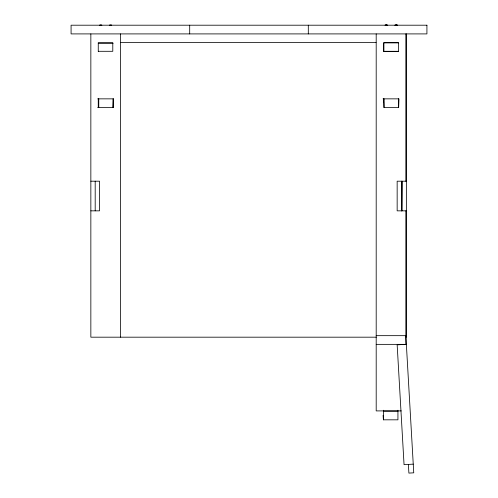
<?xml version="1.0" encoding="UTF-8"?>
<svg xmlns="http://www.w3.org/2000/svg" width="498" height="498" viewBox="0 0 498 498"><rect width="100%" height="100%" fill="white"/><g stroke="black" fill="none" stroke-linecap="round" stroke-linejoin="round"><path stroke-width="0.75" d="M401.755 210.847L402.017 181.197L402.017 210.847M112.791 107.549L113.108 98.853M97.689 107.549L113.295 107.549L113.6 98.853M383.609 102.476L383.609 98.853L383.908 107.549L398.643 107.549L398.948 98.853M101.878 25.286C101.835 24.595 98.872 24.838 99.893 25.423M387.226 25.286C387.183 24.595 384.226 24.838 385.24 25.423M387.743 25.286L386.902 24.912L385.452 25.13M395.966 25.205L397.111 25.13L396.557 25.473M396.476 25.205L397.628 25.13L397.074 25.473M395.331 25.13L396.788 24.912M111.21 25.473C113.202 24.888 108.489 24.57 109.778 25.423M406.356 344.317L397.161 344.846L404.052 464.665L413.247 464.136M120.379 42.604L376.058 42.604M398.437 42.896L383.609 42.896L383.609 51.593L398.437 51.593L398.437 42.604L383.908 42.604L383.908 51.3L398.437 51.3M98.262 43.388L113.083 43.388M98.262 51.3L112.791 51.3L112.791 42.604L98.262 42.604L98.262 51.362M97.689 98.853L113.295 98.853L113.295 107.549M383.043 98.853L398.643 98.853L398.643 107.549M90.848 181.197L99.544 181.197L99.544 210.847L90.848 210.847M406.362 181.197L397.155 181.197L397.155 210.847L406.362 210.847M376.195 335.664L405.851 335.664M376.295 337.183L90.848 337.183L90.848 33.908M376.195 344.361L405.851 344.361L405.851 210.847M401.288 410.906L376.195 410.906L376.195 33.908M383.404 411.13L397.933 411.13M383.099 415.326L383.404 419.826L397.933 419.826L397.933 410.246M396.271 24.912L394.821 25.13L395.126 25.423M405.845 335.415L413.745 472.82L408.895 473.1L408.391 464.416M406.362 33.908L406.362 337.183M405.851 33.908L405.851 181.197M401.5 181.197L401.5 210.847M398.437 98.853L398.437 107.549M384.114 98.853L384.114 107.549M383.404 410.246L383.404 419.826M308.306 25.205L308.306 33.908M189.694 25.205L189.694 33.908M120.497 33.908L120.497 337.183M98.766 98.853L98.766 107.549M98.262 98.853L98.262 107.549M95.193 181.197L95.193 210.847M426.923 25.205L71.077 25.205L71.077 33.908L426.923 33.908L426.923 25.205"/></g></svg>
